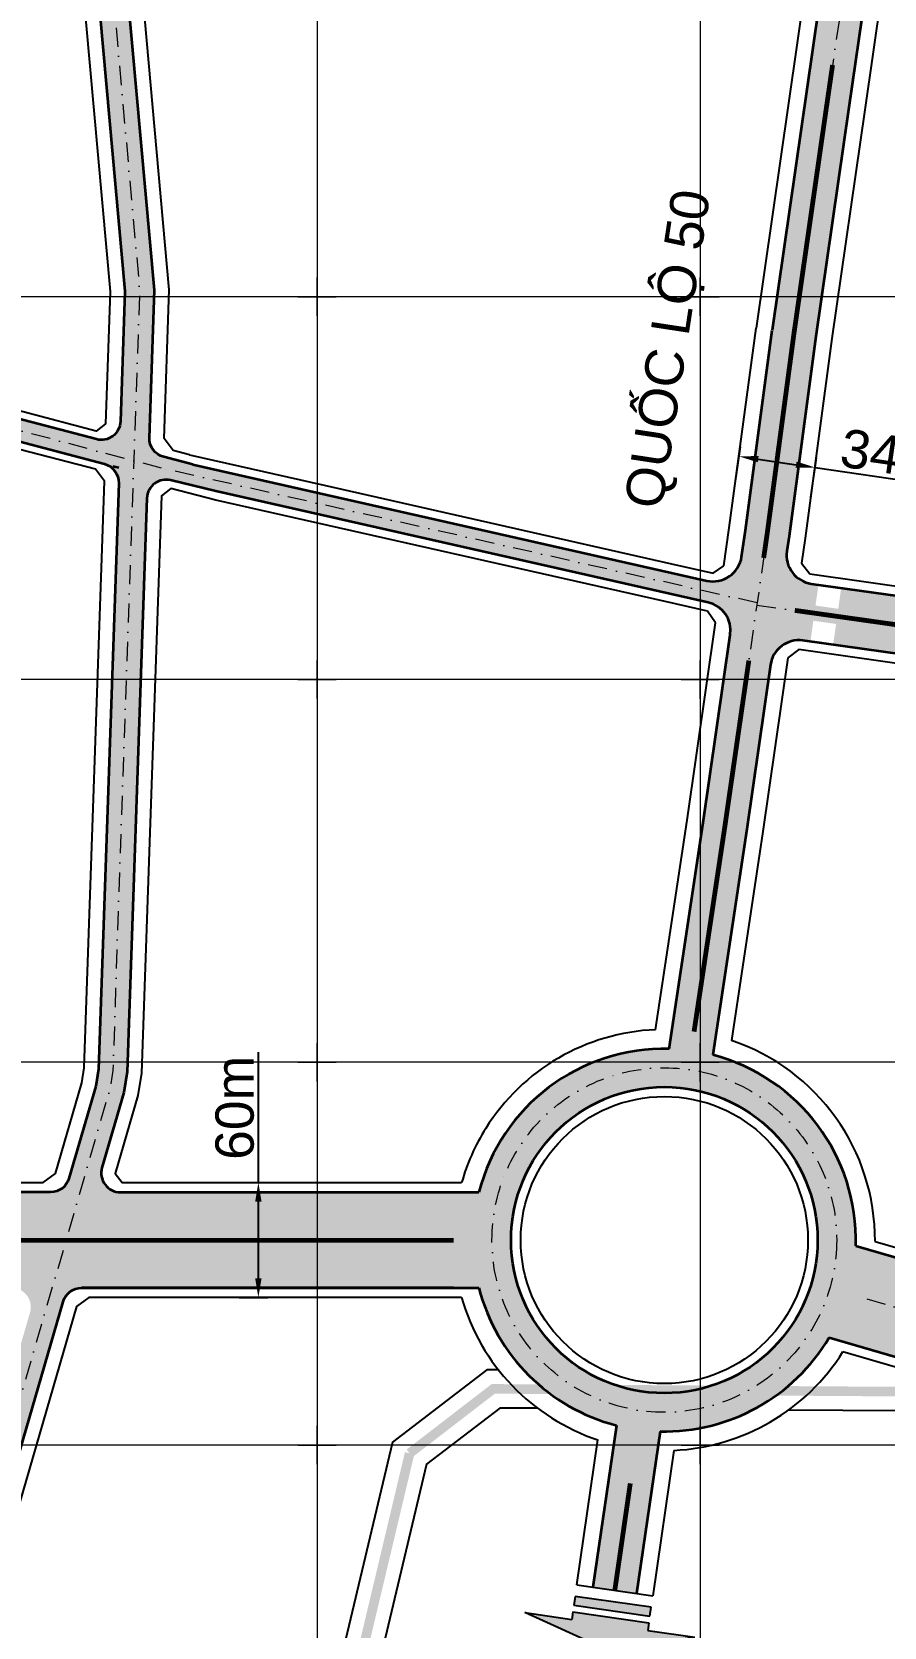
# Model space of a CAD drawing. Header units: millimetres. Extents: x 546597 to 607848, y 1180644 to 1193180.
# Drawn here: x 598451 to 598896, y 1183705 to 1184538 of the extents above; entities that cross this region are included whole.
import ezdxf

# ---------------------------------------------------------------- set-up
doc = ezdxf.new("R2010")
doc.units = ezdxf.units.MM
doc.header["$MEASUREMENT"] = 0
doc.linetypes.add('ACAD_ISO02W100', pattern=[15, 12, -3])
doc.linetypes.add('DASHDOT', pattern=[1, 0.5, -0.25, 0, -0.25])
doc.layers.get('0').update_dxf_attribs({"linetype": 'CONTINUOUS', "lineweight": 20})
doc.layers.get('DEFPOINTS').update_dxf_attribs({"linetype": 'CONTINUOUS', "lineweight": 20})
for name, color, linetype, lineweight in [('A-DUONG', 1, 'CONTINUOUS', 35), ('A-LE', 4, 'CONTINUOUS', 25), ('A-TIM', 6, 'DASHDOT', 13), ('DIM GIAO THONG', 3, 'CONTINUOUS', 15), ('duong MOI - 20m', 251, 'ACAD_ISO02W100', 5), ('toa do', 2, 'CONTINUOUS', 13)]:
    doc.layers.add(name, color=color, linetype=linetype, lineweight=lineweight)
for name, color, linetype in [('DIEN', 20, 'CONTINUOUS'), ('duong HH', 251, 'CONTINUOUS'), ('duong MOI', 251, 'ACAD_ISO02W100'), ('hatch CX cach ly', 70, 'CONTINUOUS'), ('text DUONG', 7, 'CONTINUOUS')]:
    doc.layers.add(name, color=color, linetype=linetype)
doc.styles.add('VHEL-B', font='VHELVEB.TTF')
doc.styles.add('VNI-Helve Bold', font='VHELVEB.TTF')
doc.linetypes.add('FENCELINE2', pattern='A,6.35,-2.54,[132,ltypeshp.shx,S=2.54,R=0,X=-2.54,Y=0],-2.54,25.4', length=36.83)
doc.dimstyles.new('S1', dxfattribs={"dimtxt": 20, "dimasz": 10, "dimexe": 5, "dimexo": 0.625, "dimgap": 2, "dimtad": 1, "dimdec": 0, "dimtxsty": 'VHEL-B', "dimcen": 2.5, "dimclrd": 256, "dimclre": 256, "dimadec": 0, "dimazin": 0, "dimtfac": 1, "dimtdec": 0, "dimtmove": 0, "dimatfit": 3, "dimfxl": 1, "dimarcsym": 0})

# ---------------------------------------------------------------- blocks, each defined once
blk = doc.blocks.new('*D87')
at = {"layer": 'DEFPOINTS', "color": 0, "transparency": 16777216}
for p in [(598859.9775704453, 1184310.791241413), (598818.0502521778, 1184300.48010861), (598857.6351303379, 1184294.712988933)]:
    blk.add_point(p, dxfattribs=at)
at = {"layer": 'DIM GIAO THONG', "lineweight": -2, "transparency": 16777216}
for p, q in [((598818.1403571649, 1184301.098579378), (598821.1135321822, 1184321.506127237)), ((598830.2882245786, 1184315.116681296), (598850.0820381518, 1184312.232921208)), ((598857.725235325, 1184295.331459701), (598860.6984103423, 1184315.73900756)), ((598859.9775704453, 1184310.791241413), (598927.471164801, 1184300.958101736))]:
    blk.add_line(p, q, dxfattribs=at)
at = {"layer": 'DIM GIAO THONG', "transparency": 16777216}
for points in [[(598830.5285045443, 1184316.765936678), (598830.0479446128, 1184313.467425913), (598820.3926922851, 1184316.55836109)], [(598850.3223181175, 1184313.88217659), (598849.841758186, 1184310.583665825), (598859.9775704453, 1184310.791241413)]]:
    blk.add_solid(points, dxfattribs=at)
at = {"layer": 'DIM GIAO THONG', "color": 0, "transparency": 16777216, "insert": (598900.4423077345, 1184317.304111997), "char_height": 20, "attachment_point": 5, "rotation": 351.71089830338343, "style": 'VHEL-B'}
blk.add_mtext('34m', dxfattribs=at)
blk = doc.blocks.new('*D178')
at = {"layer": 'DEFPOINTS', "color": 0, "transparency": 16777216}
for p in [(598558.597496995, 1183937.131249179), (598569.3307936979, 1183937.131249179), (598558.597496995, 1183877.131249179)]:
    blk.add_point(p, dxfattribs=at)
at = {"layer": 'DIM GIAO THONG', "lineweight": -2, "transparency": 16777216}
for p, q in [((598569.3307936979, 1183937.131249179), (598569.3307936979, 1184005.2259567)), ((598559.222496995, 1183937.131249179), (598574.3307936979, 1183937.131249179)), ((598569.3307936979, 1183887.131249179), (598569.3307936979, 1183927.131249179)), ((598559.222496995, 1183877.131249179), (598574.3307936979, 1183877.131249179))]:
    blk.add_line(p, q, dxfattribs=at)
at = {"layer": 'DIM GIAO THONG', "transparency": 16777216}
for points in [[(598567.6641270312, 1183927.131249179), (598570.9974603645, 1183927.131249179), (598569.3307936979, 1183937.131249179)], [(598567.6641270312, 1183887.131249179), (598570.9974603645, 1183887.131249179), (598569.3307936979, 1183877.131249179)]]:
    blk.add_solid(points, dxfattribs=at)
at = {"layer": 'DIM GIAO THONG', "color": 0, "transparency": 16777216, "insert": (598557.0522421657, 1183976.17860294), "char_height": 20, "attachment_point": 5, "rotation": 90, "style": 'VHEL-B'}
blk.add_mtext('60m', dxfattribs=at)
blk = doc.blocks.new('A$C1AD862F4')
h = blk.add_hatch(color=256)
h.paths.add_polyline_path([(23.20282644033432, 5.930405974388124), (24.65017349272967, 9.64718006551266), (47.84020322561265, 0.6167628169059777), (10.76261968165635, 29.10058957338333), (-35.81348451972008, 33.19230128824711), (-12.62345479428768, 24.16188403964043), (-14.07080183178187, 20.44510993361473)])
h.paths.add_polyline_path([(-15.35407057404518, 17.14968743920326), (-17.03499590605497, 12.83308643102646), (20.23863237351179, -1.681617513298988), (21.919557698071, 2.634983479976655)])
for p, q in [((10.76261968165636, 29.10058957338333), (-35.81348451972008, 33.19230128824711)), ((-12.62345479428768, 24.16188403964043), (-35.81348451972008, 33.19230128824711)), ((10.76261968165636, 29.10058957338333), (47.84020322561264, 0.6167628169059753)), ((-15.35407057404518, 17.14968743920326), (-17.03499590605497, 12.83308643102646)), ((21.919557698071, 2.634983479976654), (-15.35407057404518, 17.14968743920326)), ((-14.07080183178186, 20.44510993361473), (-12.62345479428768, 24.16188403964043)), ((23.20282644033432, 5.930405974388123), (-14.07080183178186, 20.44510993361473)), ((-17.03499590605497, 12.83308643102646), (20.23863237351179, -1.681617513298988)), ((23.20282644033432, 5.930405974388123), (24.65017349272966, 9.647180065512657)), ((47.84020322561264, 0.6167628169059753), (24.65017349272966, 9.647180065512657)), ((18.06495872884989, -7.263591706752777), (-19.20866952091455, 7.251112252473831)), ((20.23863237351179, -1.681617513298988), (21.919557698071, 2.634983479976654))]:
    blk.add_line(p, q)
blk = doc.blocks.new('CROSS')
for p, q in [((0, -5), (0, 5)), ((-5, 0), (5, 0))]:
    blk.add_line(p, q)

msp = doc.modelspace()

# ---------------------------------------------------------------- hatches: boundary and pattern name
at = {"layer": 'duong MOI', "ltscale": 3}
h = msp.add_hatch(color=254, dxfattribs=at)
h.paths.add_polyline_path([(598505.1174834392, 1184337.569850507), (598497.4220461668, 1184337.834888601), (598497.318719319, 1184334.834771656, -0.480581477095128), (598484.796377155, 1184325.503861367), (598480.2436254247, 1184326.693570719), (598478.7581942434, 1184321.009157663), (598504.3141029062, 1184314.24352636)])
h.paths.add_polyline_path([(598512.4356147362, 1184326.349653416), (598512.8129207111, 1184337.304812413), (598505.117483439, 1184337.569850507), (598504.314102906, 1184314.24352636), (598518.666154689, 1184310.44398661, 0.009066135609104225), (598519.0183192205, 1184310.357556117), (598530.8596494284, 1184307.678033509), (598531.2200685714, 1184313.372582698), (598519.90142133, 1184316.330332492, -0.3508206275037394)])
h.paths.add_polyline_path([(598530.8596494285, 1184307.678033509), (598519.0183192205, 1184310.357556117, -0.009066135455202915), (598518.666154695, 1184310.443986608), (598504.3141029063, 1184314.24352636), (598503.4373367943, 1184288.786436361), (598510.9328925785, 1184288.528282373), (598511.1468309826, 1184294.740029306, -0.4754583492306446), (598523.5074395253, 1184304.111765325), (598530.0957434453, 1184302.507036995), (598530.6856546327, 1184304.928951108)])
h.paths.add_polyline_path([(598504.3141029062, 1184314.243526359), (598478.7581942434, 1184321.009157663), (598477.3676398388, 1184315.687816821), (598488.9739253892, 1184312.61518693, -0.3499222875938358), (598496.408780073, 1184302.604007188), (598495.9417810099, 1184289.044590349), (598503.4373367943, 1184288.786436361)])
at = {"layer": 'duong MOI'}
h = msp.add_hatch(color=254, dxfattribs=at)
h.paths.add_polyline_path([(598835.0255966487, 1184276.522284326), (598836.5471967685, 1184287.90514779, 0.06186373383415285), (598824.7960184639, 1184286.791346223), (598823.635016355, 1184278.106062677), (598821.6148765456, 1184264.118002921, -0.4375789664495538), (598803.458314734, 1184251.631935091), (598789.5930225969, 1184254.769451156, 0.02875453110847695), (598788.204154307, 1184249.444675705), (598829.757131316, 1184240.041835031)])
h.paths.add_polyline_path([(598829.757131316, 1184240.041835031), (598788.2041543071, 1184249.444675705, 0.02883756764131206), (598787.4340767051, 1184243.979876826), (598804.2007190004, 1184240.185826977, -0.3912279232503341), (598815.7361153199, 1184223.411680051), (598812.078604438, 1184198.085967185, 0.06198490955947904), (598823.0658805402, 1184193.709588497)])
edge = h.paths.add_edge_path()
edge.add_line((598857.5494360314, 1184219.820395985), (598859.650269123, 1184234.672550706))
edge.add_line((598859.650269123, 1184234.672550706), (598829.5956611233, 1184238.923766522))
edge.add_line((598829.5956611233, 1184238.923766522), (598823.0658805402, 1184193.709588497))
edge.add_arc((598835.1554095335, 1184240.04183503), 47.88354393828586, 255.3758193034352, 269.1701142164075)
edge.add_line((598834.461877073, 1184192.163313825), (598836.7005025866, 1184207.664234753))
edge.add_arc((598851.546481652, 1184205.520195203), 15.00000000001195, 81.94893989985451, 171.7822260086539, ccw=False)
edge.add_line((598853.647314747, 1184220.37234994), (598857.5494360314, 1184219.820395985))
edge = h.paths.add_edge_path()
edge.add_line((598859.650269123, 1184234.672550706), (598861.7511022168, 1184249.52470544))
edge.add_line((598861.7511022168, 1184249.52470544), (598858.0218430539, 1184250.052208096))
edge.add_arc((598860.1226761477, 1184264.904362832), 14.99999999993697, 171.7822260122383, 261.9489399043819, ccw=False)
edge.add_line((598845.2766970822, 1184267.048402381), (598846.4161769387, 1184274.938505948))
edge.add_line((598846.4161769387, 1184274.938505948), (598847.9205519941, 1184286.192511277))
edge.add_arc((598835.155409534, 1184240.04183503), 47.88354393828587, 74.53871099245396, 88.33440132859435)
edge.add_line((598836.5471967683, 1184287.90514779), (598835.0255966479, 1184276.522284318))
edge.add_line((598835.0255966479, 1184276.522284318), (598829.5956611235, 1184238.923766522))
edge.add_line((598829.5956611235, 1184238.923766522), (598859.650269123, 1184234.672550706))
at = {"layer": 'duong MOI', "ltscale": 5}
h = msp.add_hatch(color=254, dxfattribs=at)
h.paths.add_polyline_path([(598510.7985298578, 1183932.131249179), (598497.2942023021, 1183932.131249179, -0.4995819664150095), (598487.6904646883, 1183944.918402538), (598489.550818798, 1183951.328653585, 0.03861196196409562), (598482.509682803, 1183953.976077843), (598473.9933591514, 1183924.63124918), (598514.4449579399, 1183924.63124918, 0.04282049424412659)])
h.paths.add_polyline_path([(598482.509682803, 1183953.976077843, 0.03861196195267672), (598475.1452123775, 1183955.509383624), (598470.4537955549, 1183939.34409582, -0.3337050223137638), (598460.8500579413, 1183932.131249179), (598427.0306465074, 1183932.131249179, 0.04282049424546804), (598423.3842184251, 1183924.631249179), (598473.9933591514, 1183924.631249179)])
h.paths.add_polyline_path([(598473.9933591515, 1183924.631249179), (598423.3842184251, 1183924.631249179, 0.0919957991317912), (598420.1368825143, 1183907.131249179), (598468.9145881825, 1183907.131249179)])
h.paths.add_polyline_path([(598514.44495794, 1183924.631249179), (598473.9933591514, 1183924.631249179), (598468.9145881825, 1183907.131249179), (598517.6922938508, 1183907.131249179, 0.09199579913058777)])
h.paths.add_polyline_path([(598517.6922938508, 1183907.131249179), (598468.9145881826, 1183907.131249179), (598463.8358172139, 1183889.631249179), (598514.4449579401, 1183889.631249179, 0.09199579912927272)])
h.paths.add_polyline_path([(598468.9145881825, 1183907.131249179), (598420.1368825143, 1183907.131249179, 0.09199579912927272), (598423.384218425, 1183889.631249179), (598463.8358172138, 1183889.631249179)])
h.paths.add_polyline_path([(598463.8358172136, 1183889.631249179), (598423.384218425, 1183889.631249179, 0.04282049424788863), (598427.0306465074, 1183882.131249179), (598440.5349740641, 1183882.131249179, -0.4995819664265281), (598450.1387116777, 1183869.34409582), (598448.2783575678, 1183862.933844773, 0.03861196195974681), (598455.3194935621, 1183860.286420516)])
h.paths.add_polyline_path([(598514.4449579401, 1183889.631249179), (598463.8358172138, 1183889.631249179), (598455.3194935621, 1183860.286420516, 0.03861196197981362), (598462.6839639927, 1183858.753114733), (598467.3753808154, 1183874.918402538, -0.3337050223299496), (598476.9791184292, 1183882.131249179), (598510.7985298578, 1183882.131249179, 0.04282049424788863)])
at = {"layer": 'duong MOI'}
msp.add_hatch(color=254, dxfattribs=at).paths.add_polyline_path([(598963.4495763646, 1183880.307863104), (598881.2365839708, 1183904.161459132, 0.05764690824068279), (598879.2748750645, 1183927.059362592, 0.04356314520987448), (598870.0419678186, 1183922.011758836, -0.04155054907683486), (598871.2806931293, 1183907.131249443, -0.1847827817373798), (598848.2938072655, 1183847.055288711, 0.04356314520983814), (598853.3912715449, 1183837.849815458, 0.05764690824006213), (598867.3039889928, 1183856.141851373), (598949.5169813868, 1183832.288255344, 0.0650745924648107), (598958.0901635849, 1183845.419418364), (598951.605626554, 1183847.300867053, -0.9246961862165902), (598956.7696127399, 1183866.627394315), (598963.6632016517, 1183864.627261729, 0.0290940147058907), (598964.0722071711, 1183871.650343901, 0.03591258513830266)])

# ---------------------------------------------------------------- linework, layer by layer
at = {"layer": 'A-DUONG', "ltscale": 0.05}
for p, q in [((598890.9261703294, 1184591.355380074), (598877.5310249382, 1184498.927549052)), ((598877.5310249382, 1184498.927549052), (598860.3654044151, 1184379.290595399)), ((598823.6350163561, 1184278.106062683), (598837.5828436533, 1184382.447677598)), ((598860.3654044151, 1184379.290595399), (598846.4161769392, 1184274.938505955)), ((598493.3211612116, 1184311.464306515), (598496.4872585845, 1184310.693132901)), ((598535.1323389418, 1184312.35024172), (598803.458314734, 1184251.631935091)), ((598821.6148765455, 1184264.11800292), (598823.6350163561, 1184278.106062683)), ((598846.4161769392, 1184274.938505955), (598845.2766970822, 1184267.048402381)), ((598858.0218430535, 1184250.052208096), (599132.087919199, 1184211.285639007)), ((599127.8862530111, 1184181.581329535), (598853.6473147459, 1184220.37234994)), ((598836.7005025866, 1184207.664234752), (598824.307938304, 1184121.854367102)), ((598824.307938304, 1184121.854367102), (598806.6104173103, 1184003.868058974)), ((598779.060659444, 1183807.158597318), (598766.7950851971, 1183722.394099775))]:
    msp.add_line(p, q, dxfattribs=at)
at = {"layer": 'A-DUONG', "flags": 128}
for points in [[(598436.3856973248, 1185019.338112958), (598472.02216629, 1184710.615940033), (598499.6642190908, 1184402.936854955), (598497.318719319, 1184334.834771656, -0.4805814771204631), (598484.7963771542, 1184325.503861367), (598366.80059041, 1184356.338112704, -0.1621524649637869), (598340.3740129155, 1184373.663604165), (598257.0880791378, 1184479.009055235)], [(598535.1323389416, 1184312.35024172), (598519.90142133, 1184316.330332492, -0.3508206275037394), (598512.4356147362, 1184326.349653416), (598515.0880078023, 1184403.362448595), (598487.3429420408, 1184712.18815378), (598451.6835480718, 1185021.108928227)], [(598470.4537955549, 1183939.34409582, -0.3337050223137638), (598460.8500579413, 1183932.131249179), (598284.8921486123, 1183932.131249179, -0.4899784685393035), (598275.2069873789, 1183944.620757541), (598289.5537006955, 1184000.435083684), (598374.883236697, 1184332.40035315, -0.4163252833177288), (598387.1276176267, 1184339.577819214), (598488.9739253892, 1184312.61518693, -0.3499222875938359), (598496.408780073, 1184302.604007188), (598485.8639958536, 1183996.433961087), (598484.4452570498, 1183987.554691984), (598470.4537955549, 1183939.34409582)]]:
    msp.add_lwpolyline(points, format="xyb", dxfattribs=at)
at = {"layer": 'A-DUONG'}
msp.add_lwpolyline([(598870.9325476674, 1184614.880696144), (598837.5828436533, 1184382.447677598)], dxfattribs=at)
at = {"layer": 'A-DUONG', "ltscale": 0.05}
for points in [[(598547.172402208, 1184298.347635969), (598523.5074395253, 1184304.111765325, 0.4754583492306446), (598511.1468309826, 1184294.740029306), (598500.8230515104, 1183994.986902901), (598499.1104316381, 1183984.268360012), (598487.6904646883, 1183944.918402538, 0.4995819664150095), (598497.2942023021, 1183932.131249179), (598684.4614821085, 1183932.131249179)], [(598783.8372964169, 1184007.095986453), (598801.5530774092, 1184125.204030833), (598815.7361153199, 1184223.411680051, 0.3912279232503341), (598804.2007190004, 1184240.185826977), (598547.172402208, 1184298.347635969)], [(598597.6696962066, 1183402.027574848), (598352.6858342655, 1183439.123406844, -0.4534788230285899), (598344.579245581, 1183451.797852304), (598467.3753808154, 1183874.918402538, -0.3337050223267152), (598476.9791184291, 1183882.131249179), (598684.4614821085, 1183882.131249179)]]:
    msp.add_lwpolyline(points, format="xyb", dxfattribs=at)
for points in [[(598881.23658397, 1183904.161459132), (598989.4406603653, 1183872.766709327), (599056.4079853602, 1183843.787697461)], [(598867.3039889935, 1183856.141851373), (598972.4785158811, 1183825.626106795), (599036.5507858463, 1183797.899882531)], [(598756.2772658225, 1183810.310962769), (598744.0321625558, 1183725.687935353)]]:
    msp.add_lwpolyline(points, dxfattribs=at)
at = {"layer": 'A-DUONG', "flags": 128}
msp.add_lwpolyline([(598671.2859790833, 1183882.131249175), (598476.9788257584, 1183882.131249175)], dxfattribs=at)
at = {"layer": 'A-DUONG', "ltscale": 0.05}
msp.add_circle((598781.2833361063, 1183907.131249179), 79.99735702306289, dxfattribs=at)
for centre, radius, start, end in [((598806.7688974801, 1184266.262042469), 14.99999999994994, 257.2495252646274, 351.7822260106747), ((598860.1226761476, 1184264.904362832), 14.99999999989251, 171.7822260106746, 261.9489399032578), ((598851.5464816518, 1184205.520195204), 15.00000000002047, 81.94893990325781, 171.7822260098494), ((598781.2833361063, 1183907.131249179), 99.99735702306289, 88.53649071693572, 165.5220968091287), ((598781.2833361063, 1183907.131249179), 99.99735702306289, 358.2981404303413, 75.32845675873504), ((598781.2833361063, 1183907.131249179), 99.99735702306289, 194.4779031908713, 255.5185045988834), ((598781.2833361063, 1183907.131249179), 99.99735702306289, 268.7263615316522, 329.3423344501595)]:
    msp.add_arc(centre, radius, start, end, dxfattribs=at)
at = {"layer": 'A-LE', "ltscale": 0.05}
for p, q in [((598899.3687376755, 1184590.346356533), (598885.9440051136, 1184497.714371102)), ((598885.9440051136, 1184497.714371102), (598868.7850464352, 1184378.123847625)), ((598815.2158917933, 1184279.276681476), (598829.1632016331, 1184383.614425371)), ((598868.7850464352, 1184378.123847625), (598854.8353015019, 1184273.767887161)), ((598533.3132535745, 1184317.375647941), (598603.6194192229, 1184301.466374487)), ((598603.6194192229, 1184301.466374487), (598785.0464491951, 1184260.412048665)), ((598781.6757041591, 1184240.669140279), (598547.1801746304, 1184293.732103799)), ((598812.3376444618, 1184259.346825399), (598815.2158917933, 1184279.276681476)), ((598854.8353015019, 1184273.767887161), (598852.9720292836, 1184260.866026109)), ((598785.0464491951, 1184260.412048665), (598806.746262153, 1184255.501693292)), ((598806.746262153, 1184255.501693292), (598812.3376444618, 1184259.346825399)), ((598852.9720292836, 1184260.866026109), (598857.2080676798, 1184255.217088722)), ((598857.2080676798, 1184255.217088722), (598988.78621004, 1184236.605397636)), ((598803.8785737499, 1184235.64495043), (598781.6757041591, 1184240.669140279)), ((598808.0405963596, 1184229.59276316), (598803.8785737499, 1184235.64495043)), ((598793.1436722944, 1184126.44195003), (598808.0405963596, 1184229.59276316)), ((598851.4906046805, 1184215.627643625), (598845.8252065855, 1184211.379261635)), ((598987.675354128, 1184196.364349267), (598851.4906046805, 1184215.627643625)), ((598845.8252065855, 1184211.379261635), (598832.7173434155, 1184120.616447885)), ((598776.7329408496, 1184017.034445015), (598793.1436722944, 1184126.44195003)), ((598832.7173434155, 1184120.616447885), (598816.3344536741, 1184011.394558686))]:
    msp.add_line(p, q, dxfattribs=at)
at = {"layer": 'A-LE', "flags": 128}
msp.add_lwpolyline([(598464.3617784146, 1184709.82983316), (598491.9523247351, 1184402.724058135), (598489.5693583784, 1184333.5341246), (598484.563768507, 1184329.816697259), (598370.2072120432, 1184360.091273232, -0.162152464964311), (598343.7806345486, 1184377.416764693), (598263.2354566868, 1184479.295529912), (598262.6642224544, 1184504.204293601), (598240.5814155756, 1184532.136060059), (598216.3445204312, 1184538.606227491)], format="xyb", dxfattribs=at)
at = {"layer": 'A-LE', "ltscale": 0.05}
for points in [[(598533.3132535745, 1184317.375647941), (598524.7891152004, 1184319.600875888), (598520.1233450003, 1184325.86084071), (598522.799902158, 1184403.575245415), (598495.0033299162, 1184712.974260653)], [(598294.1480832169, 1183998.224741837), (598279.6891483053, 1183941.973829796), (598283.4443941244, 1183937.131249179), (598457.0021336885, 1183937.131249179), (598463.3957103681, 1183941.933117986), (598477.1126697556, 1183989.19785797), (598478.3844680252, 1183997.15749018), (598488.9414635643, 1184303.682094533), (598484.2714157667, 1184309.925558199), (598385.9375376254, 1184335.237854935), (598379.8592962316, 1184331.674884166), (598294.1480832169, 1183998.224741837)], [(598547.1801746304, 1184293.732103799), (598523.7097198751, 1184299.773674889), (598518.6954667604, 1184296.023064175), (598508.3025793388, 1183994.263373808), (598506.4430189322, 1183982.625194025), (598494.6335483921, 1183941.933117986), (598498.2399717126, 1183937.131249179), (598675.4560307827, 1183937.131249179)], [(598891.2786084224, 1183906.454034171), (598991.1368749519, 1183877.480769964), (599058.3937054735, 1183848.376479328)], [(598675.4560307827, 1183877.131249179), (598480.8270426765, 1183877.131249179), (598474.433465997, 1183872.329380372), (598351.6771472244, 1183449.34602639), (598355.2272165952, 1183443.795583118), (598598.4182706638, 1183406.97122085)], [(598874.5594942218, 1183848.830504078), (598970.7823012946, 1183820.912046158), (599034.5650657308, 1183793.311100659)], [(598735.619778101, 1183726.905222415), (598746.5942107475, 1183802.746944162)]]:
    msp.add_lwpolyline(points, dxfattribs=at)
at = {"layer": 'A-LE'}
for points in [[(598863.0785685092, 1184619.989869506), (598829.1632016331, 1184383.614425371)], [(598694.6504243907, 1183839.351037024), (598688.5812001346, 1183839.392202256), (598639.3786614559, 1183801.46886793), (598547.4141740334, 1183414.694339362)], [(598715.181100683, 1183819.211325248), (598695.3343259258, 1183819.345938347), (598657.1978143218, 1183789.951851813), (598567.2573292054, 1183411.689658382)], [(599027.1463640356, 1183776.167292934), (598931.0773380594, 1183817.746983452), (598846.1868901602, 1183818.322762967)], [(598786.2145975668, 1183797.244483768), (598775.2074696517, 1183721.176812714)]]:
    msp.add_lwpolyline(points, dxfattribs=at)
at = {"layer": 'A-LE', "ltscale": 0.05}
msp.add_circle((598781.2833361063, 1183907.131249179), 74.99735702306289, dxfattribs=at)
for centre, radius, start, end in [((598781.2833361063, 1183907.131249179), 109.9973570230629, 92.370901176681, 147.9932270559055), ((598781.2833361063, 1183907.131249179), 109.9973570230629, 92.37090117661539, 147.9932270555712), ((598781.2833361063, 1183907.131249179), 109.9973570230629, 359.6472478254259, 71.41844511078175), ((598781.2833361063, 1183907.131249179), 109.9973570230629, 359.6472478254259, 71.41844511078175), ((598781.2833361061, 1183907.131249179), 109.9973570228457, 147.9932270558027, 164.1729896149514), ((598781.2833361061, 1183907.131249179), 109.9973570228457, 195.8270103850486, 251.6172550041809), ((598781.2833361063, 1183907.131249179), 109.9973570230629, 272.569472613375, 327.993227055282)]:
    msp.add_arc(centre, radius, start, end, dxfattribs=at)
at = {"layer": 'A-TIM', "ltscale": 20}
msp.add_line((598829.757131316, 1184240.04183503), (598518.841453298, 1184310.39757833), dxfattribs=at)
at = {"layer": 'A-TIM', "ltscale": 20, "flags": 128}
for points in [[(598444.0346217568, 1185020.223528749), (598479.6825541654, 1184711.402046907), (598507.3761134465, 1184403.149651775), (598493.343523682, 1183995.710431994), (598491.7778443439, 1183985.911525998), (598331.948116024, 1183435.183748992), (598128.3692171315, 1182985.244004254)], [(598864.4330594353, 1184824.005843112), (598876.5456324534, 1184718.319174413), (598881.786258434, 1184666.854955459), (598882.4709922748, 1184624.199163398), (598879.5038733317, 1184592.720529567), (598866.1487576368, 1184500.568907417), (598848.9741240343, 1184380.869136498), (598835.0255966478, 1184276.522284319), (598812.9305078551, 1184123.529198957), (598796.8056965361, 1184016.027873914)], [(598829.6244714769, 1184238.919691305), (599136.8143062973, 1184195.467775902)], [(598886.9239363153, 1183876.480276282), (598980.9595881233, 1183849.196408061), (599046.4793856022, 1183820.843789994)], [(598886.9239363153, 1183876.480276282), (598980.9595881233, 1183849.196408061), (599046.4793856022, 1183820.843789994)], [(598763.5082390188, 1183779.980998158), (598755.4136238765, 1183724.041017564)], [(598763.5082390188, 1183779.980998158), (598755.4136238765, 1183724.041017564)]]:
    msp.add_lwpolyline(points, dxfattribs=at)
for points in [[(598518.8414533028, 1184310.397578329), (598364.4282878442, 1184351.276678333, -0.162152464964311), (598338.0017103497, 1184368.602169794), (598114.7697616618, 1184650.960417591, 0.06921017726901188), (598104.8187553883, 1184660.487062295), (597953.0473722543, 1184770.083446156)], [(598671.2859790833, 1183907.131249179), (598328.4769956643, 1183907.131249179, -0.2297329086958478), (598092.8724600439, 1184021.415060345), (597724.6032244699, 1184488.611284731)]]:
    msp.add_lwpolyline(points, format="xyb", dxfattribs=at)
at = {"layer": 'A-TIM', "ltscale": 20}
msp.add_circle((598781.2833361063, 1183907.131249179), 89.99735702306289, dxfattribs=at)
msp.add_circle((598781.2833361063, 1183907.131249179), 89.99735702306289, dxfattribs=at)
at = {"layer": 'DIEN', "linetype": 'FENCELINE2', "ltscale": 2, "const_width": 5}
for points in [[(598946.4126760827, 1183822.00613156), (598933.1809890572, 1183827.732945651), (598691.9577625709, 1183829.369070778), (598648.2882374257, 1183795.710360353), (598648.2882374257, 1183795.710360353)], [(598648.2882374257, 1183795.710360353), (598499.6492585682, 1183170.580241591), (595858.5153953765, 1181833.097266953), (595629.2515364608, 1181399.708307984)]]:
    msp.add_lwpolyline(points, dxfattribs=at)
at = {"layer": 'duong HH', "color": 254, "ltscale": 2, "const_width": 22.99999999976561}
for points in [[(598769.0060743944, 1183817.975244804), (598755.4136238764, 1183724.041017564)], [(598763.5082390188, 1183779.980998158), (598755.4136238765, 1183724.041017564)]]:
    msp.add_lwpolyline(points, dxfattribs=at)
at = {"layer": 'duong MOI', "color": 254, "ltscale": 3, "flags": 128}
for points, const_width in [([(598856.6719333995, 1184901.570472049), (598864.2199988483, 1184831.239973336), (598876.5456324533, 1184718.319174413), (598881.786258434, 1184666.854955459), (598882.4709922748, 1184624.199163398), (598879.5038733317, 1184592.720529567), (598866.1487576367, 1184500.568907418), (598848.9741240342, 1184380.869136499), (598835.0255966476, 1184276.522284319), (598812.930507855, 1184123.529198957), (598793.8388606245, 1183996.248492602)], 23.00000000025054), ([(598482.0396253892, 1184685.165879759), (598507.3761134465, 1184403.149651775), (598493.343523682, 1183995.710431994), (598491.7778443439, 1183985.911525998), (598331.948116024, 1183435.183748992), (598128.3692171315, 1182985.244004254)], 15)]:
    msp.add_lwpolyline(points, dxfattribs=dict(at, const_width=const_width))
at = {"layer": 'duong MOI', "color": 254, "ltscale": 4, "flags": 128}
for points, const_width in [([(598871.5293515263, 1184232.99225786), (599136.8143062973, 1184195.467775902)], 30), ([(598891.8003446237, 1183893.287139226), (598984.0182667032, 1183866.530674148)], 15), ([(598882.047528007, 1183859.673413338), (598974.2654500863, 1183832.916948261)], 15)]:
    msp.add_lwpolyline(points, dxfattribs=dict(at, const_width=const_width))
at = {"layer": 'duong MOI', "color": 254, "const_width": 20, "flags": 128}
msp.add_lwpolyline([(598691.2859790832, 1183907.131248914, -0.9999999999974126), (598871.2806931293, 1183907.131249443, -1.002243255917447), (598691.2868828203, 1183907.534569226, -0.5807412522823899)], format="xyb", dxfattribs=at).dxf.unprotected_set("ltscale", 0)
at = {"layer": 'duong MOI', "color": 254, "ltscale": 5, "const_width": 50, "flags": 128}
msp.add_lwpolyline([(598691.2859790832, 1183907.131249179), (598347.0386869762, 1183907.131249179)], dxfattribs=at)
at = {"layer": 'duong MOI - 20m', "color": 254, "ltscale": 2, "const_width": 11, "flags": 128}
msp.add_lwpolyline([(598829.757131316, 1184240.04183503), (598519.0183192205, 1184310.357556117, -0.009066135609104225), (598518.666154689, 1184310.44398661), (598412.932848657, 1184338.435656738)], format="xyb", dxfattribs=at)
at = {"layer": 'hatch CX cach ly'}
for points, const_width in [([(598869.1169033274, 1184521.049406908), (598866.1487576367, 1184500.568907418), (598848.9741240342, 1184380.869136499), (598835.0255966476, 1184276.522284319), (598833.1441315657, 1184263.494450369)], 4), ([(598849.3965503996, 1184236.108139929), (599108.8526226453, 1184199.42294816)], 8), ([(598825.4055752747, 1184209.910343317), (598812.930507855, 1184123.529198957), (598796.805696536, 1184016.027873914)], 4), ([(598763.5082390188, 1183779.980998158), (598755.4136238765, 1183724.041017564)], 4)]:
    msp.add_lwpolyline(points, dxfattribs=dict(at, const_width=const_width))
at = {"layer": 'hatch CX cach ly', "color": 200, "const_width": 2.5}
for points in [[(598869.1169033274, 1184521.049406908), (598866.1487576367, 1184500.568907418), (598848.9741240342, 1184380.869136499), (598835.0255966476, 1184276.522284319), (598833.1441315657, 1184263.494450369)], [(598849.3965503996, 1184236.108139929), (599108.8526226453, 1184199.42294816)], [(598825.4055752747, 1184209.910343317), (598812.930507855, 1184123.529198957), (598796.805696536, 1184016.027873914)], [(598763.5082390188, 1183779.980998158), (598755.4136238765, 1183724.041017564)]]:
    msp.add_lwpolyline(points, dxfattribs=at)
at = {"layer": 'hatch CX cach ly', "const_width": 4}
msp.add_lwpolyline([(598671.2859790833, 1183907.131249179), (598328.4769956643, 1183907.131249179, -0.2297329086958478), (598092.8724600439, 1184021.415060345), (597929.9285970426, 1184228.13001296)], format="xyb", dxfattribs=at)
at = {"layer": 'hatch CX cach ly', "color": 200, "const_width": 2.5}
msp.add_lwpolyline([(598671.3503874207, 1183906.954246532), (598328.5414040018, 1183906.954246532, -0.2297329086958478), (598092.9368683813, 1184021.238057698), (597929.8831143455, 1184228.092421025)], format="xyb", dxfattribs=at)
at = {"layer": 'toa do', "color": 250}
for p, q in [((598599.9926274602, 1187686.149467051), (598599.9926274602, 1183075.41353438)), ((599135.2972635018, 1184200.012231523), (591642.6121475091, 1184200.012231353)), ((599135.2972635018, 1183800.014301623), (591642.6121475091, 1183800.014301452))]:
    msp.add_line(p, q, dxfattribs=at)
at = {"layer": 'toa do', "color": 252}
msp.add_line((599135.2972635018, 1184000.013266575), (591642.6121475091, 1184000.013266404), dxfattribs=at)

# ---------------------------------------------------------------- block references
at = {"layer": 'A-LE', "rotation": 193.042757925899}
msp.add_blockref('A$C1AD862F4', (598754.8579294205, 1183723.905883552), dxfattribs=at)
at = {"layer": 'toa do', "xscale": 2, "yscale": 2, "zscale": 2}
for p in [(598599.9926274602, 1184400.011204159), (598599.9926274602, 1184400.011204159), (598599.9926274602, 1184200.012239626), (598599.9926274602, 1184200.012239626), (598799.9917882927, 1184200.012239626), (598799.9917882927, 1184200.012239626), (598599.9926274602, 1184000.013275092), (598599.9926274602, 1184000.013275092), (598799.9917882927, 1184000.013275092), (598799.9917882927, 1184000.013275092), (598599.9926274602, 1183800.014310559), (598599.9926274602, 1183800.014310559), (598799.9917882927, 1183800.014310559), (598799.9917882927, 1183800.014310559)]:
    msp.add_blockref('CROSS', p, dxfattribs=at)

# ---------------------------------------------------------------- dimensions: what is measured, and where the dimension line sits
at = {"layer": 'DIM GIAO THONG'}
dim = msp.add_aligned_dim(p1=(598818.0502521778, 1184300.48010861), p2=(598857.6351303379, 1184294.712988933), distance=16.24799152092416, text='34m', dimstyle='S1', override={"dimpost": 'm'}, dxfattribs=at)
dim.commit()
dim.dimension.update_dxf_attribs({"geometry": '*D87', "text_midpoint": (598900.4423077345, 1184317.304111997)})
dim = msp.add_linear_dim(base=(598569.3307936979, 1183937.131249179), p1=(598558.597496995, 1183877.131249179), p2=(598558.597496995, 1183937.131249179), angle=90, dimstyle='S1', override={"dimpost": 'm'}, dxfattribs=at)
dim.commit()
dim.dimension.update_dxf_attribs({"geometry": '*D178', "text_midpoint": (598569.3307936977, 1183976.17860294), "dimtype": 161})

# ---------------------------------------------------------------- next in the draw order: wipeouts: each hides what was drawn before it
msp.add_wipeout([(598785.894414157, 1184287.70538722), (598811.8321397209, 1184457.822958017), (598779.2339364269, 1184462.793186824), (598753.2962108634, 1184292.675616027)]).dxf.layer = 'text DUONG'

# ---------------------------------------------------------------- next in the draw order: linework, layer by layer
at = {"layer": 'toa do', "color": 250}
for p, q in [((598799.9917882927, 1187686.732224087), (598799.9917882927, 1183075.41353438)), ((607842.6121475091, 1184400.011196671), (592291.2294030411, 1184400.011196316))]:
    msp.add_line(p, q, dxfattribs=at)

# ---------------------------------------------------------------- next in the draw order: block references
at = {"layer": 'toa do', "xscale": 2, "yscale": 2, "zscale": 2}
msp.add_blockref('CROSS', (598799.9917882927, 1184400.011204159), dxfattribs=at)
msp.add_blockref('CROSS', (598799.9917882927, 1184400.011204159), dxfattribs=at)

# ---------------------------------------------------------------- next in the draw order: texts
at = {"layer": 'text DUONG', "style": 'VNI-Helve Bold'}
msp.add_text('QUOÁC LOÄ 50', height=20, rotation=81.33091142623189, dxfattribs=at).set_placement((598780.0253331205, 1184288.372008303))

doc.saveas('drawing.dxf')
